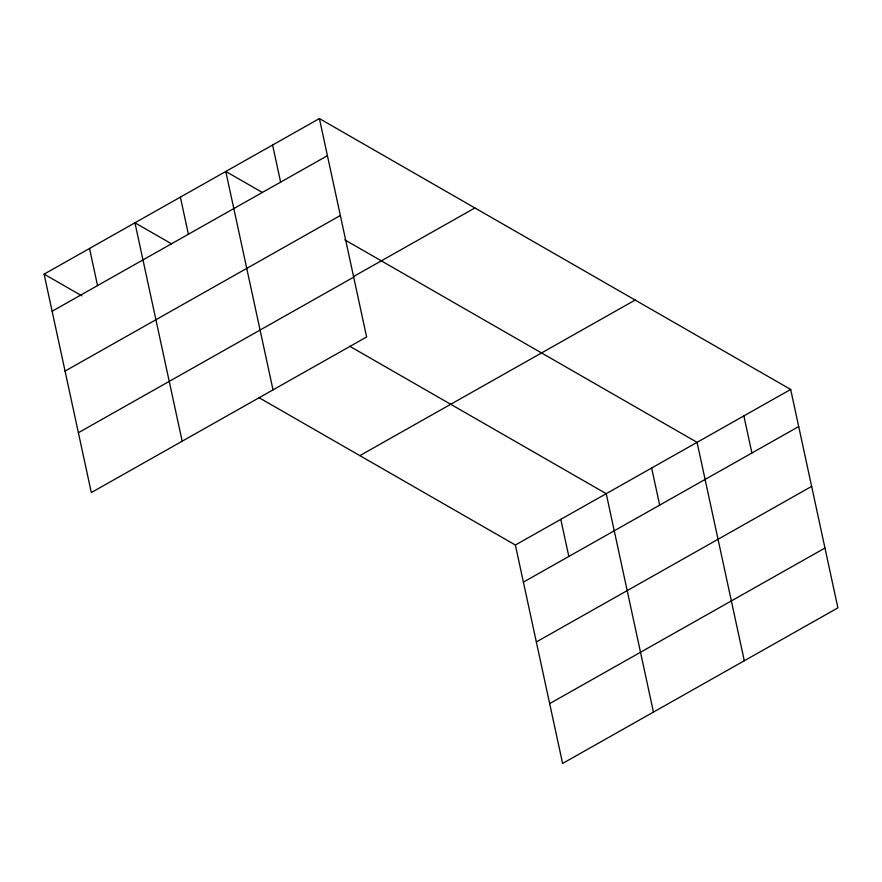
<?xml version="1.0" encoding="UTF-8"?>
<svg xmlns="http://www.w3.org/2000/svg" width="882" height="882" viewBox="0 0 882 882"><rect width="100%" height="100%" fill="white"/><g stroke="black" fill="none" stroke-linecap="round" stroke-linejoin="round"><path stroke-width="1.32" d="M319.394 118.563L366.625 336.979L91.32 492.553L44.1 274.137L319.394 118.563L790.68 389.447L837.9 607.863L562.606 763.437L515.375 545.021L258.966 397.639M52.126 311.247L327.42 155.684M65.059 371.079L340.353 215.506M353.825 276.386L474.924 207.954M78.388 432.72L353.682 277.157M359.856 455.63L635.15 300.056M515.375 545.021L790.68 389.447M523.401 582.131L798.695 426.557M536.333 641.953L811.638 486.39M549.662 703.604L824.968 548.031M262.318 192.452L225.792 171.461L273.023 389.877M344.796 239.86L697.078 442.345L744.298 660.761M171.472 243.796L134.946 222.804L182.177 441.221M349.812 346.295L606.232 493.677L653.452 712.094M44.1 274.137L81.806 295.812M743.879 415.896L751.905 453.006M651.655 468.011L659.67 505.121M560.798 519.344L568.824 556.454M272.593 145.012L280.619 182.122M180.369 197.127L188.395 234.237M89.523 248.47L97.549 285.581"/></g></svg>
